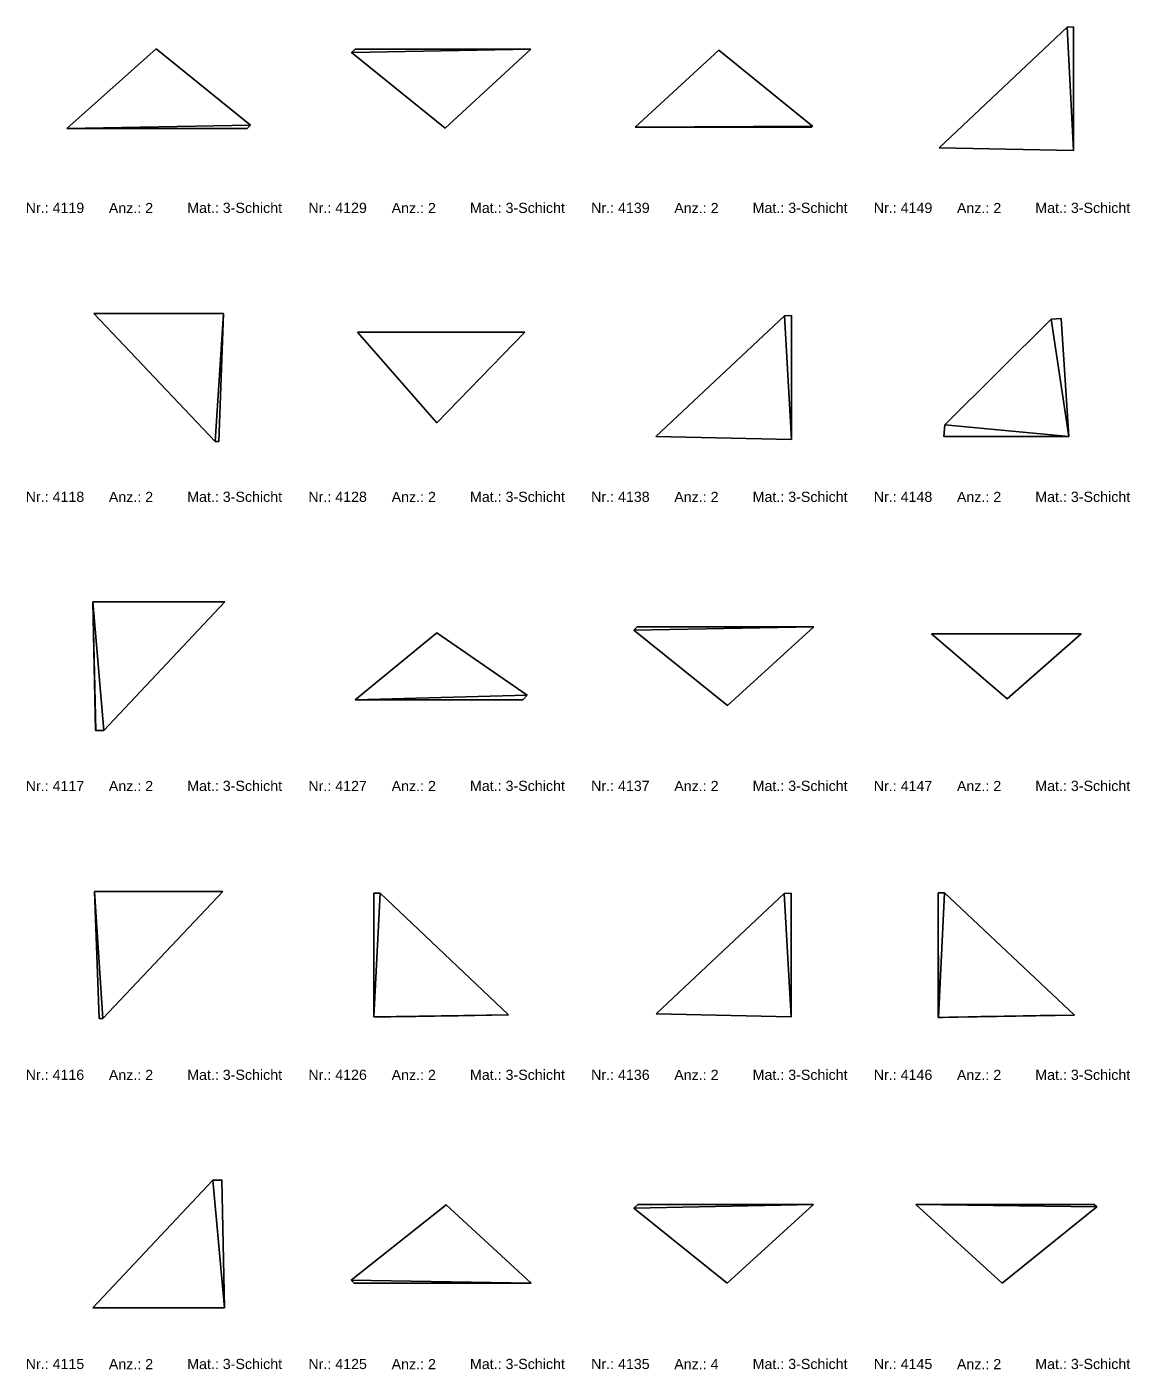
# Model space of a CAD drawing. Header units: millimetres. Extents: x -1099 to 66227, y -20588 to 1633.
# Drawn here: x 23667 to 32453, y -9081 to 1609 of the extents above; entities that cross this region are included whole.
import ezdxf

# ---------------------------------------------------------------- set-up
doc = ezdxf.new("R2010")
doc.units = ezdxf.units.MM
doc.header["$LTSCALE"] = 12.5
doc.layers.add('CURVES', color=1, linetype='Continuous', true_color=0xff0000)
doc.layers.add('TEXT', color=1, linetype='Continuous', true_color=0xff0000)
doc.styles.add('ARIAL_REGULAR', font='arial.ttf')

msp = doc.modelspace()

# ---------------------------------------------------------------- texts
at = {"layer": 'TEXT', "attachment_point": 7, "style": 'ARIAL_REGULAR'}
for s, insert, char_height, width in [('Nr.: 4119', (23658, 126), 81.1, 1080.49), ('Anz.: 2', (24320, 126), 81.1, 853.81), ('Mat.: 3-Schicht', (24944, 126), 81.15, 1665.28), ('Nr.: 4129', (25909, 126), 81.1, 1080.49), ('Anz.: 2', (26572, 126), 81.1, 853.81), ('Mat.: 3-Schicht', (27196, 126), 81.15, 1665.28), ('Nr.: 4139', (28161, 126), 81.1, 1080.49), ('Anz.: 2', (28823, 126), 81.1, 853.81), ('Mat.: 3-Schicht', (29447, 126), 81.15, 1665.28), ('Nr.: 4149', (30412, 126), 81.1, 1080.49), ('Anz.: 2', (31074, 126), 81.1, 853.81), ('Mat.: 3-Schicht', (31698, 126), 81.15, 1665.28), ('Nr.: 4118', (23658, -2175), 81.1, 1080.49), ('Anz.: 2', (24320, -2175), 81.1, 853.81), ('Mat.: 3-Schicht', (24944, -2175), 81.15, 1665.28), ('Nr.: 4128', (25909, -2175), 81.1, 1080.49), ('Anz.: 2', (26572, -2175), 81.1, 853.81), ('Mat.: 3-Schicht', (27196, -2175), 81.15, 1665.28), ('Nr.: 4138', (28161, -2175), 81.1, 1080.49), ('Anz.: 2', (28823, -2175), 81.1, 853.81), ('Mat.: 3-Schicht', (29447, -2175), 81.15, 1665.28), ('Nr.: 4148', (30412, -2175), 81.1, 1080.49), ('Anz.: 2', (31074, -2175), 81.1, 853.81), ('Mat.: 3-Schicht', (31698, -2175), 81.15, 1665.28), ('Nr.: 4117', (23658, -4477), 81.1, 1079.61), ('Anz.: 2', (24320, -4477), 81.1, 853.81), ('Mat.: 3-Schicht', (24944, -4477), 81.15, 1665.28), ('Nr.: 4127', (25909, -4477), 81.1, 1079.61), ('Anz.: 2', (26572, -4477), 81.1, 853.81), ('Mat.: 3-Schicht', (27196, -4477), 81.15, 1665.28), ('Nr.: 4137', (28161, -4477), 81.1, 1079.61), ('Anz.: 2', (28823, -4477), 81.1, 853.81), ('Mat.: 3-Schicht', (29447, -4477), 81.15, 1665.28), ('Nr.: 4147', (30412, -4477), 81.1, 1079.61), ('Anz.: 2', (31074, -4477), 81.1, 853.81), ('Mat.: 3-Schicht', (31698, -4477), 81.15, 1665.28), ('Nr.: 4116', (23658, -6778), 81.1, 1079.61), ('Anz.: 2', (24320, -6778), 81.1, 853.81), ('Mat.: 3-Schicht', (24944, -6778), 81.15, 1665.28), ('Nr.: 4126', (25909, -6778), 81.1, 1079.61), ('Anz.: 2', (26572, -6778), 81.1, 853.81), ('Mat.: 3-Schicht', (27196, -6778), 81.15, 1665.28), ('Nr.: 4136', (28161, -6778), 81.1, 1079.61), ('Anz.: 2', (28823, -6778), 81.1, 853.81), ('Mat.: 3-Schicht', (29447, -6778), 81.15, 1665.28), ('Nr.: 4146', (30412, -6778), 81.1, 1079.61), ('Anz.: 2', (31074, -6778), 81.1, 853.81), ('Mat.: 3-Schicht', (31698, -6778), 81.15, 1665.28), ('Nr.: 4115', (23658, -9081), 81.1, 1081.37), ('Anz.: 2', (24320, -9081), 81.1, 853.81), ('Mat.: 3-Schicht', (24944, -9081), 81.15, 1665.28), ('Nr.: 4125', (25909, -9081), 81.1, 1081.37), ('Anz.: 2', (26572, -9081), 81.1, 853.81), ('Mat.: 3-Schicht', (27196, -9081), 81.15, 1665.28), ('Nr.: 4135', (28161, -9081), 81.1, 1081.37), ('Anz.: 4', (28823, -9081), 81.1, 854.69), ('Mat.: 3-Schicht', (29447, -9081), 81.15, 1665.28), ('Nr.: 4145', (30412, -9081), 81.1, 1081.37), ('Anz.: 2', (31074, -9081), 81.1, 853.81), ('Mat.: 3-Schicht', (31698, -9081), 81.15, 1665.28)]:
    msp.add_mtext(s, dxfattribs=dict(at, insert=insert, char_height=char_height, width=width))

# ---------------------------------------------------------------- meshes
at = {"layer": 'CURVES'}
mesh = msp.add_polyface(dxfattribs=at)
corners = [(32002, 1609), (32002, 1609), (32002, 1609), (32001, 1609), (32001, 1609), (32001, 1609), (32001, 1609, 100), (32001, 1609, 100), (32001, 1609, 100), (32002, 1609, 100), (32002, 1609, 100), (32002, 1609, 100), (31952, 1608), (31952, 1608), (31952, 1608), (31952, 1608, 100), (31952, 1608, 100), (31952, 1608, 100), (30932, 646), (30932, 646), (30932, 646), (30932, 646, 100), (30932, 646, 100), (30932, 646, 100), (32001, 625), (32001, 625), (32001, 625), (32001, 625, 100), (32001, 625, 100), (32001, 625, 100), (32002, 625), (32002, 625), (32002, 625), (32002, 625, 100), (32002, 625, 100), (32002, 625, 100)]
mesh.append_faces([[corners[k] for k in face] for face in [(9, 0, 4, 7), (8, 3, 13, 15), (16, 12, 19, 21), (22, 18, 25, 27), (28, 24, 31, 33), (11, 34, 30, 1), (26, 5, 2, 32), (20, 14, 26, 26), (14, 5, 26, 26), (17, 23, 29, 29), (6, 17, 29, 29), (35, 10, 6, 29)]])
mesh = msp.add_polyface(dxfattribs=at)
corners = [(25449, 826), (25449, 826), (25449, 826), (24697, 1434), (24697, 1434), (24697, 1434), (24697, 1434, 100), (24697, 1434, 100), (24697, 1434, 100), (25449, 826, 100), (25449, 826, 100), (25449, 826, 100), (23985, 800), (23985, 800), (23985, 800), (23985, 800, 100), (23985, 800, 100), (23985, 800, 100), (25422, 800), (25422, 800), (25422, 800), (25422, 800, 100), (25422, 800, 100), (25422, 800, 100)]
mesh.append_faces([[corners[k] for k in face] for face in [(7, 9, 0, 4), (3, 13, 15, 8), (21, 16, 12, 19), (18, 1, 11, 22), (2, 20, 14, 14), (14, 5, 2, 2), (10, 6, 17, 17), (17, 23, 10, 10)]])
mesh = msp.add_polyface(dxfattribs=at)
corners = [(27682, 1431), (27682, 1431), (27682, 1431), (26282, 1431), (26282, 1431), (26282, 1431), (26282, 1431, 100), (26282, 1431, 100), (26282, 1431, 100), (27682, 1431, 100), (27682, 1431, 100), (27682, 1431, 100), (26253, 1404), (26253, 1404), (26253, 1404), (26253, 1404, 100), (26253, 1404, 100), (26253, 1404, 100), (26998, 803), (26998, 803), (26998, 803), (26998, 803, 100), (26998, 803, 100), (26998, 803, 100)]
mesh.append_faces([[corners[k] for k in face] for face in [(9, 0, 4, 7), (15, 8, 3, 13), (16, 12, 19, 21), (18, 1, 11, 22), (2, 20, 14, 14), (14, 5, 2, 2), (10, 6, 17, 17), (17, 23, 10, 10)]])
mesh = msp.add_polyface(dxfattribs=at)
corners = [(29924, 819), (29924, 819), (29924, 819), (29178, 1424), (29178, 1424), (29178, 1424), (29178, 1424, 100), (29178, 1424, 100), (29178, 1424, 100), (29924, 819, 100), (29924, 819, 100), (29924, 819, 100), (28511, 810), (28511, 810), (28511, 810), (28511, 810, 100), (28511, 810, 100), (28511, 810, 100), (29914, 810), (29914, 810), (29914, 810), (29914, 810, 100), (29914, 810, 100), (29914, 810, 100)]
mesh.append_faces([[corners[k] for k in face] for face in [(7, 9, 0, 4), (15, 8, 3, 13), (16, 12, 19, 21), (18, 1, 11, 22), (2, 20, 14, 14), (14, 5, 2, 2), (10, 6, 17, 17), (17, 23, 10, 10)]])
mesh = msp.add_polyface(dxfattribs=at)
corners = [(25234, -673), (25234, -673), (25234, -673), (24201, -673), (24201, -673), (24201, -673), (24201, -673, 100), (24201, -673, 100), (24201, -673, 100), (25234, -673, 100), (25234, -673, 100), (25234, -673, 100), (25168, -1693), (25168, -1693), (25168, -1693), (25168, -1693, 100), (25168, -1693, 100), (25168, -1693, 100), (25196, -1693), (25196, -1693), (25196, -1693), (25196, -1693, 100), (25196, -1693, 100), (25196, -1693, 100)]
mesh.append_faces([[corners[k] for k in face] for face in [(9, 0, 4, 7), (3, 13, 15, 8), (16, 12, 19, 21), (11, 22, 18, 1), (2, 20, 14, 14), (14, 5, 2, 2), (10, 6, 17, 17), (17, 23, 10, 10)]])
mesh = msp.add_polyface(dxfattribs=at)
corners = [(29757, -689), (29757, -689), (29757, -689), (29756, -689), (29756, -689), (29756, -689), (29756, -689, 100), (29756, -689, 100), (29756, -689, 100), (29757, -689, 100), (29757, -689, 100), (29757, -689, 100), (29701, -691), (29701, -691), (29701, -691), (29701, -691, 100), (29701, -691, 100), (29701, -691, 100), (28677, -1654), (28677, -1654), (28677, -1654), (28677, -1654, 100), (28677, -1654, 100), (28677, -1654, 100), (29756, -1676), (29756, -1676), (29756, -1676), (29756, -1676, 100), (29756, -1676, 100), (29756, -1676, 100), (29757, -1676), (29757, -1676), (29757, -1676), (29757, -1676, 100), (29757, -1676, 100), (29757, -1676, 100)]
mesh.append_faces([[corners[k] for k in face] for face in [(9, 0, 4, 7), (15, 8, 3, 13), (16, 12, 19, 21), (22, 18, 25, 27), (28, 24, 31, 33), (11, 34, 30, 1), (5, 32, 26, 26), (20, 14, 26, 26), (32, 5, 2, 2), (14, 5, 26, 26), (17, 23, 29, 29), (6, 17, 29, 29), (10, 6, 35, 35), (29, 35, 6, 6)]])
mesh = msp.add_polyface(dxfattribs=at)
corners = [(31905, -714), (31905, -714), (31905, -714), (31824, -719), (31824, -719), (31824, -719), (31824, -719, 100), (31824, -719, 100), (31824, -719, 100), (31905, -714, 100), (31905, -714, 100), (31905, -714, 100), (30977, -1560), (30977, -1560), (30977, -1560), (30977, -1560, 100), (30977, -1560, 100), (30977, -1560, 100), (30970, -1652), (30970, -1652), (30970, -1652), (30970, -1652, 100), (30970, -1652, 100), (30970, -1652, 100), (31964, -1652), (31964, -1652), (31964, -1652), (31964, -1652, 100), (31964, -1652, 100), (31964, -1652, 100)]
mesh.append_faces([[corners[k] for k in face] for face in [(7, 9, 0, 4), (8, 3, 13, 15), (16, 12, 19, 21), (22, 18, 25, 27), (11, 28, 24, 24), (24, 1, 11, 11), (14, 26, 20, 20), (26, 5, 2, 2), (14, 5, 26, 26), (29, 17, 23, 23), (10, 6, 29, 29), (17, 29, 6, 6)]])
mesh = msp.add_polyface(dxfattribs=at)
corners = [(27634, -821), (27634, -821), (27634, -821), (26300, -821), (26300, -821), (26300, -821), (26300, -821, 100), (26300, -821, 100), (26300, -821, 100), (27634, -821, 100), (27634, -821, 100), (27634, -821, 100), (26933, -1545), (26933, -1545), (26933, -1545), (26933, -1545, 100), (26933, -1545, 100), (26933, -1545, 100)]
mesh.append_faces([[corners[k] for k in face] for face in [(9, 0, 4, 7), (8, 3, 13, 15), (16, 12, 1, 11), (2, 14, 5, 5), (10, 6, 17, 17)]])
mesh = msp.add_polyface(dxfattribs=at)
corners = [(24247, -3995, 50), (24215, -3995, 50), (24215, -3995, 25), (24215, -3995, 50), (24215, -3995, 25), (24215, -3995, 12), (24214, -3995, 25), (24214, -3995, 12), (24214, -3995, 6), (24214, -3995, 12), (24214, -3995, 6), (24247, -3995, 25), (24223, -3995, 50), (24223, -3995, 25), (24264, -3994, 50), (24223, -3995, 12), (24216, -3995, 25), (24215, -3995, 12), (24216, -3995, 12), (24223, -3995, 6), (24217, -3995, 12), (24216, -3995, 6), (24217, -3995, 6), (24247, -3995, 12), (24235, -3995, 25), (24235, -3995, 12), (24264, -3994, 25), (24256, -3994, 50), (24256, -3994, 25), (24247, -3995, 75), (24215, -3995, 75), (24223, -3995, 75), (24223, -3995, 88), (24215, -3995, 88), (24216, -3995, 75), (24216, -3995, 88), (24215, -3995, 75), (24223, -3995, 94), (24216, -3995, 94), (24217, -3995, 88), (24217, -3995, 94), (24247, -3995, 88), (24235, -3995, 75), (24235, -3995, 88), (24264, -3994, 75), (24256, -3994, 75), (24215, -3995, 88), (24214, -3995, 75), (24214, -3995, 88), (24214, -3995, 94), (24214, -3995, 88), (24214, -3995, 94), (25243, -2971), (25243, -2971), (25243, -2971), (24192, -2971), (24192, -2971), (24192, -2971), (24192, -2971, 100), (24192, -2971, 100), (24192, -2971, 100), (25243, -2971, 100), (25243, -2971, 100), (25243, -2971, 100), (24214, -3995), (24214, -3995), (24214, -3995), (24214, -3995, 100), (24214, -3995, 100), (24214, -3995, 100), (24281, -3994), (24281, -3994), (24281, -3994), (24281, -3994, 100), (24281, -3994, 100), (24281, -3994, 100), (24216, -3995), (24216, -3995), (24216, -3995, 100), (24216, -3995, 100)]
mesh.append_faces([[corners[k] for k in face] for face in [(52, 56, 59, 61), (67, 60, 55, 65), (43, 32, 31, 42), (41, 43, 42, 29), (40, 38, 35, 39), (37, 40, 39, 32), (35, 33, 30, 34), (39, 35, 34, 34), (31, 32, 39, 39), (34, 31, 39, 39), (34, 30, 1, 1), (12, 31, 34, 34), (1, 12, 34, 34), (42, 31, 12, 12), (0, 29, 42, 42), (12, 0, 42, 42), (49, 51, 50, 48), (46, 48, 47, 36), (30, 36, 3, 1), (1, 3, 4, 2), (4, 6, 7, 5), (7, 9, 10, 8), (24, 11, 0, 0), (12, 13, 24, 24), (0, 12, 24, 24), (16, 13, 12, 12), (1, 2, 16, 16), (12, 1, 16, 16), (20, 15, 13, 13), (16, 18, 20, 20), (13, 16, 20, 20), (16, 2, 17, 18), (15, 20, 22, 19), (20, 18, 21, 22), (11, 24, 25, 23), (24, 13, 15, 25), (45, 29, 0, 27), (44, 45, 27, 14), (14, 27, 28, 26), (27, 0, 11, 28), (9, 64, 10, 10), (8, 10, 64, 64), (5, 7, 8, 8), (6, 9, 7, 7), (76, 5, 8, 8), (9, 50, 68, 64), (21, 17, 76, 76), (17, 5, 76, 76), (18, 17, 21, 21), (4, 5, 17, 2), (3, 6, 4, 4), (76, 8, 64, 64), (6, 47, 50, 9), (48, 50, 47, 47), (49, 68, 51, 51), (50, 51, 68, 68), (49, 78, 68, 68), (49, 48, 46, 46), (47, 3, 36, 36), (30, 33, 46, 36), (78, 49, 46, 46), (3, 47, 6, 6), (46, 33, 78, 78), (19, 22, 76, 76), (15, 19, 25, 25), (19, 23, 25, 25), (23, 19, 76, 76), (28, 11, 23, 23), (76, 71, 23, 23), (71, 26, 23, 23), (23, 26, 28, 28), (71, 14, 26, 26), (14, 71, 73, 73), (33, 35, 38, 38), (37, 78, 40, 40), (38, 40, 78, 78), (41, 78, 37, 37), (37, 32, 43, 43), (33, 38, 78, 78), (41, 29, 45, 45), (41, 45, 44, 44), (78, 41, 73, 73), (44, 73, 41, 41), (43, 41, 37, 37), (73, 44, 14, 14), (76, 22, 21, 21), (63, 74, 70, 53), (57, 77, 66, 66), (54, 72, 57, 57), (77, 57, 72, 72), (79, 58, 69, 69), (58, 75, 62, 62), (79, 75, 58, 58)]])
mesh = msp.add_polyface(dxfattribs=at)
corners = [(29934, -3169), (29934, -3169), (29934, -3169), (28528, -3169), (28528, -3169), (28528, -3169), (28528, -3169, 100), (28528, -3169, 100), (28528, -3169, 100), (29934, -3169, 100), (29934, -3169, 100), (29934, -3169, 100), (28500, -3196), (28500, -3196), (28500, -3196), (28500, -3196, 100), (28500, -3196, 100), (28500, -3196, 100), (29247, -3796), (29247, -3796), (29247, -3796), (29247, -3796, 100), (29247, -3796, 100), (29247, -3796, 100)]
mesh.append_faces([[corners[k] for k in face] for face in [(9, 0, 4, 7), (8, 3, 13, 15), (16, 12, 19, 21), (22, 18, 1, 11), (2, 20, 14, 14), (14, 5, 2, 2), (10, 6, 17, 17), (17, 23, 10, 10)]])
mesh = msp.add_polyface(dxfattribs=at)
corners = [(27652, -3713), (27652, -3713), (27652, -3713), (26931, -3217), (26931, -3217), (26931, -3217), (26931, -3217, 100), (26931, -3217, 100), (26931, -3217, 100), (27652, -3713, 100), (27652, -3713, 100), (27652, -3713, 100), (26282, -3749), (26282, -3749), (26282, -3749), (26282, -3749, 100), (26282, -3749, 100), (26282, -3749, 100), (27618, -3749), (27618, -3749), (27618, -3749), (27618, -3749, 100), (27618, -3749, 100), (27618, -3749, 100)]
mesh.append_faces([[corners[k] for k in face] for face in [(7, 9, 0, 4), (15, 8, 3, 13), (12, 19, 21, 16), (18, 1, 11, 22), (2, 20, 14, 14), (14, 5, 2, 2), (10, 6, 17, 17), (17, 23, 10, 10)]])
mesh = msp.add_polyface(dxfattribs=at)
corners = [(32062, -3224), (32062, -3224), (32062, -3224), (30872, -3224), (30872, -3224), (30872, -3224), (30872, -3224, 100), (30872, -3224, 100), (30872, -3224, 100), (32062, -3224, 100), (32062, -3224, 100), (32062, -3224, 100), (31474, -3741), (31474, -3741), (31474, -3741), (31474, -3741, 100), (31474, -3741, 100), (31474, -3741, 100)]
mesh.append_faces([[corners[k] for k in face] for face in [(9, 0, 4, 7), (3, 13, 15, 8), (12, 1, 11, 16), (2, 14, 5, 5), (10, 6, 17, 17)]])
mesh = msp.add_polyface(dxfattribs=at)
corners = [(25229, -5276), (25229, -5276), (25229, -5276), (24205, -5276), (24205, -5276), (24205, -5276), (24205, -5276, 100), (24205, -5276, 100), (24205, -5276, 100), (25229, -5276, 100), (25229, -5276, 100), (25229, -5276, 100), (24244, -6289), (24244, -6289), (24244, -6289), (24244, -6289, 100), (24244, -6289, 100), (24244, -6289, 100), (24271, -6289), (24271, -6289), (24271, -6289), (24271, -6289, 100), (24271, -6289, 100), (24271, -6289, 100)]
mesh.append_faces([[corners[k] for k in face] for face in [(9, 0, 4, 7), (8, 3, 13, 15), (16, 12, 19, 21), (22, 18, 1, 11), (5, 20, 14, 14), (20, 5, 2, 2), (23, 6, 17, 17), (6, 23, 10, 10)]])
mesh = msp.add_polyface(dxfattribs=at)
corners = [(26967, -6268, 50), (26431, -6276, 50), (26431, -6276, 25), (26431, -6276, 50), (26431, -6276, 25), (26431, -6276, 12), (26430, -6276, 25), (26430, -6276, 12), (26430, -6276, 6), (26430, -6276, 12), (26430, -6276, 6), (26430, -6276, 3), (26430, -6276, 6), (26430, -6276, 3), (26967, -6268, 25), (26565, -6274, 50), (26565, -6274, 25), (27236, -6264, 50), (26565, -6274, 12), (26431, -6276, 25), (26431, -6276, 12), (26431, -6276, 12), (26565, -6274, 6), (26464, -6276, 12), (26431, -6276, 6), (26464, -6276, 6), (26967, -6268, 12), (26766, -6271, 25), (26766, -6271, 12), (27236, -6264, 25), (27101, -6266, 50), (27101, -6266, 25), (26464, -6276, 3), (26431, -6276, 6), (26431, -6276, 3), (26431, -6276, 3), (26431, -6276, 12), (26431, -6276, 6), (26431, -6276, 6), (26431, -6276, 25), (26431, -6276, 12), (26464, -6276, 2), (26439, -6276, 3), (26431, -6276, 2), (26439, -6276, 2), (26565, -6274, 3), (26515, -6275, 6), (26515, -6275, 3), (26766, -6271, 6), (26665, -6273, 12), (26665, -6273, 6), (26967, -6268, 75), (26431, -6276, 75), (26565, -6274, 75), (26565, -6274, 88), (26431, -6276, 88), (26431, -6276, 75), (26431, -6276, 88), (26431, -6276, 75), (26565, -6274, 94), (26431, -6276, 94), (26464, -6276, 88), (26464, -6276, 94), (26967, -6268, 88), (26766, -6271, 75), (26766, -6271, 88), (27236, -6264, 75), (27101, -6266, 75), (26464, -6276, 97), (26431, -6276, 97), (26431, -6276, 94), (26431, -6276, 97), (26431, -6276, 94), (26431, -6276, 88), (26431, -6276, 94), (26431, -6276, 88), (26431, -6276, 75), (26431, -6276, 88), (26464, -6276, 98), (26431, -6276, 98), (26439, -6276, 97), (26439, -6276, 98), (26565, -6274, 97), (26515, -6275, 94), (26515, -6275, 97), (26766, -6271, 94), (26665, -6273, 88), (26665, -6273, 94), (26430, -6276, 75), (26430, -6276, 88), (26430, -6276, 94), (26430, -6276, 88), (26430, -6276, 94), (26430, -6276, 97), (26430, -6276, 94), (26430, -6276, 97), (26480, -5290), (26480, -5290), (26480, -5290), (26431, -5289), (26431, -5289), (26431, -5289), (26431, -5289, 100), (26431, -5289, 100), (26431, -5289, 100), (26480, -5290, 100), (26480, -5290, 100), (26480, -5290, 100), (26430, -5289), (26430, -5289), (26430, -5289), (26430, -5289, 100), (26430, -5289, 100), (26430, -5289, 100), (26430, -6276), (26430, -6276), (26430, -6276), (26430, -6276, 100), (26430, -6276, 100), (26430, -6276, 100), (27504, -6260), (27504, -6260), (27504, -6260), (27504, -6260, 100), (27504, -6260, 100), (27504, -6260, 100), (26431, -6276), (26431, -6276), (26431, -6276, 100), (26431, -6276, 100)]
mesh.append_faces([[corners[k] for k in face] for face in [(96, 100, 103, 105), (104, 99, 109, 111), (108, 115, 117, 112), (87, 59, 54, 86), (85, 87, 86, 65), (86, 54, 53, 53), (64, 65, 86, 86), (53, 64, 86, 86), (63, 65, 64, 51), (84, 68, 62, 83), (82, 84, 83, 59), (81, 79, 71, 80), (78, 81, 80, 68), (71, 69, 60, 70), (80, 71, 70, 70), (62, 68, 80, 80), (70, 62, 80, 80), (70, 60, 57, 57), (61, 62, 70, 70), (57, 61, 70, 70), (83, 62, 61, 61), (54, 59, 83, 83), (61, 54, 83, 83), (74, 72, 55, 73), (60, 74, 73, 57), (73, 55, 52, 52), (56, 57, 73, 73), (52, 56, 73, 73), (61, 57, 56, 56), (53, 54, 61, 61), (56, 53, 61, 61), (56, 52, 1, 1), (15, 53, 56, 56), (1, 15, 56, 56), (64, 53, 15, 15), (0, 51, 64, 64), (15, 0, 64, 64), (77, 75, 58, 76), (55, 77, 76, 52), (93, 95, 94, 92), (90, 92, 91, 89), (75, 89, 88, 58), (76, 58, 3, 3), (1, 52, 76, 76), (3, 1, 76, 76), (39, 2, 1, 1), (3, 4, 39, 39), (1, 3, 39, 39), (4, 6, 7, 5), (7, 9, 10, 8), (10, 12, 13, 11), (2, 39, 40, 20), (39, 4, 5, 40), (27, 14, 0, 0), (15, 16, 27, 27), (0, 15, 27, 27), (19, 16, 15, 15), (1, 2, 19, 19), (15, 1, 19, 19), (23, 18, 16, 16), (19, 21, 23, 23), (16, 19, 23, 23), (36, 21, 19, 19), (2, 20, 36, 36), (19, 2, 36, 36), (21, 36, 38, 24), (36, 20, 37, 38), (46, 22, 18, 18), (23, 25, 46, 46), (18, 23, 46, 46), (33, 25, 23, 23), (21, 24, 33, 33), (23, 21, 33, 33), (42, 32, 25, 25), (33, 35, 42, 42), (25, 33, 42, 42), (33, 24, 34, 35), (32, 42, 44, 41), (42, 35, 43, 44), (22, 46, 47, 45), (46, 25, 32, 47), (14, 27, 28, 26), (49, 28, 27, 27), (16, 18, 49, 49), (27, 16, 49, 49), (28, 49, 50, 48), (49, 18, 22, 50), (67, 51, 0, 30), (66, 67, 30, 17), (17, 30, 31, 29), (30, 0, 14, 31), (12, 114, 13, 13), (11, 13, 114, 114), (11, 114, 37, 37), (118, 114, 12, 94), (12, 10, 9, 9), (5, 7, 8, 8), (8, 10, 11, 11), (6, 9, 7, 7), (8, 11, 37, 37), (94, 12, 9, 91), (34, 38, 37, 37), (38, 34, 24, 24), (126, 34, 37, 37), (37, 20, 40, 40), (5, 8, 40, 40), (3, 6, 4, 4), (37, 40, 8, 8), (126, 37, 114, 114), (91, 9, 6, 88), (91, 92, 94, 94), (91, 88, 89, 89), (93, 118, 95, 95), (94, 95, 118, 118), (93, 92, 90, 90), (72, 118, 93, 93), (90, 72, 93, 93), (90, 89, 75, 75), (88, 3, 58, 58), (72, 90, 75, 77), (77, 55, 72, 72), (69, 74, 60, 60), (72, 74, 69, 69), (128, 118, 72, 72), (3, 88, 6, 6), (69, 128, 72, 72), (44, 43, 126, 126), (34, 126, 43, 43), (126, 41, 44, 44), (41, 126, 45, 45), (41, 45, 47, 47), (47, 32, 41, 41), (45, 126, 121, 121), (34, 43, 35, 35), (50, 22, 45, 45), (26, 48, 121, 121), (45, 48, 50, 50), (45, 121, 48, 48), (48, 26, 28, 28), (26, 31, 14, 14), (26, 29, 31, 31), (29, 26, 121, 121), (29, 121, 17, 17), (78, 68, 84, 84), (69, 79, 128, 128), (81, 128, 79, 79), (128, 78, 82, 82), (128, 81, 78, 78), (84, 82, 78, 78), (123, 128, 82, 82), (82, 59, 87, 87), (69, 71, 79, 79), (63, 51, 67, 67), (123, 66, 17, 17), (63, 67, 66, 66), (123, 85, 63, 63), (65, 63, 85, 85), (66, 123, 63, 63), (85, 123, 82, 82), (87, 85, 82, 82), (123, 17, 121, 121), (120, 97, 107, 124), (122, 127, 98, 98), (116, 101, 127, 127), (98, 127, 101, 101), (110, 101, 116, 116), (113, 119, 102, 102), (129, 102, 119, 119), (106, 129, 125, 125), (102, 129, 106, 106)]])
mesh = msp.add_polyface(dxfattribs=at)
corners = [(29755, -5291), (29755, -5291), (29755, -5291), (29755, -5291), (29755, -5291), (29755, -5291), (29755, -5291, 100), (29755, -5291, 100), (29755, -5291, 100), (29755, -5291, 100), (29755, -5291, 100), (29755, -5291, 100), (29698, -5293), (29698, -5293), (29698, -5293), (29698, -5293, 100), (29698, -5293, 100), (29698, -5293, 100), (28679, -6252), (28679, -6252), (28679, -6252), (28679, -6252, 100), (28679, -6252, 100), (28679, -6252, 100), (29755, -6274), (29755, -6274), (29755, -6274), (29755, -6274, 100), (29755, -6274, 100), (29755, -6274, 100), (29755, -6274), (29755, -6274), (29755, -6274), (29755, -6274, 100), (29755, -6274, 100), (29755, -6274, 100)]
mesh.append_faces([[corners[k] for k in face] for face in [(9, 0, 4, 7), (8, 3, 13, 15), (16, 12, 19, 21), (22, 18, 25, 27), (28, 24, 31, 33), (30, 1, 11, 34), (2, 32, 26, 5), (20, 14, 26, 26), (14, 5, 26, 26), (17, 23, 29, 29), (6, 17, 29, 29), (35, 10, 6, 29)]])
mesh = msp.add_polyface(dxfattribs=at)
corners = [(31467, -6270, 50), (30925, -6279, 50), (30925, -6279, 25), (30925, -6279, 50), (30925, -6279, 25), (30925, -6279, 12), (30925, -6279, 25), (30925, -6279, 12), (30925, -6279, 6), (30925, -6279, 12), (30925, -6279, 6), (30925, -6279, 3), (30925, -6279, 6), (30925, -6279, 3), (31467, -6270, 25), (31061, -6277, 50), (31061, -6277, 25), (31738, -6265, 50), (31061, -6277, 12), (30926, -6279, 25), (30925, -6279, 12), (30926, -6279, 12), (31061, -6277, 6), (30959, -6279, 12), (30926, -6279, 6), (30959, -6279, 6), (31467, -6270, 12), (31264, -6273, 25), (31264, -6273, 12), (31738, -6265, 25), (31603, -6268, 50), (31603, -6268, 25), (30959, -6279, 3), (30926, -6279, 6), (30926, -6279, 3), (30926, -6279, 3), (30926, -6279, 12), (30925, -6279, 6), (30926, -6279, 6), (30925, -6279, 25), (30925, -6279, 12), (30959, -6279, 2), (30934, -6279, 3), (30926, -6279, 2), (30934, -6279, 2), (31061, -6277, 3), (31010, -6278, 6), (31010, -6278, 3), (31264, -6273, 6), (31162, -6275, 12), (31162, -6275, 6), (31467, -6270, 75), (30925, -6279, 75), (31061, -6277, 75), (31061, -6277, 88), (30925, -6279, 88), (30926, -6279, 75), (30926, -6279, 88), (30925, -6279, 75), (31061, -6277, 94), (30926, -6279, 94), (30959, -6279, 88), (30959, -6279, 94), (31467, -6270, 88), (31264, -6273, 75), (31264, -6273, 88), (31738, -6265, 75), (31603, -6268, 75), (30959, -6279, 97), (30926, -6279, 97), (30926, -6279, 94), (30926, -6279, 97), (30925, -6279, 94), (30926, -6279, 88), (30926, -6279, 94), (30925, -6279, 88), (30925, -6279, 75), (30925, -6279, 88), (30959, -6279, 98), (30926, -6279, 98), (30934, -6279, 97), (30934, -6279, 98), (31061, -6277, 97), (31010, -6278, 94), (31010, -6278, 97), (31264, -6273, 94), (31162, -6275, 88), (31162, -6275, 94), (30925, -6279, 75), (30925, -6279, 88), (30925, -6279, 94), (30925, -6279, 88), (30925, -6279, 94), (30925, -6279, 97), (30925, -6279, 94), (30925, -6279, 97), (30975, -5288), (30975, -5288), (30975, -5288), (30925, -5286), (30925, -5286), (30925, -5286), (30925, -5286, 100), (30925, -5286, 100), (30925, -5286, 100), (30975, -5288, 100), (30975, -5288, 100), (30975, -5288, 100), (30925, -5286), (30925, -5286), (30925, -5286), (30925, -5286, 100), (30925, -5286, 100), (30925, -5286, 100), (30925, -6279), (30925, -6279), (30925, -6279), (30925, -6279, 100), (30925, -6279, 100), (30925, -6279, 100), (32009, -6261), (32009, -6261), (32009, -6261), (32009, -6261, 100), (32009, -6261, 100), (32009, -6261, 100), (30926, -6279), (30926, -6279), (30926, -6279, 100), (30926, -6279, 100)]
mesh.append_faces([[corners[k] for k in face] for face in [(96, 100, 103, 105), (104, 99, 109, 111), (112, 108, 115, 117), (87, 59, 54, 86), (85, 87, 86, 65), (86, 54, 53, 53), (64, 65, 86, 86), (53, 64, 86, 86), (63, 65, 64, 51), (84, 68, 62, 83), (82, 84, 83, 59), (81, 79, 71, 80), (78, 81, 80, 68), (71, 69, 60, 70), (80, 71, 70, 70), (62, 68, 80, 80), (70, 62, 80, 80), (70, 60, 57, 57), (61, 62, 70, 70), (57, 61, 70, 70), (83, 62, 61, 61), (54, 59, 83, 83), (61, 54, 83, 83), (74, 72, 55, 73), (60, 74, 73, 57), (73, 55, 52, 52), (56, 57, 73, 73), (52, 56, 73, 73), (61, 57, 56, 56), (53, 54, 61, 61), (56, 53, 61, 61), (56, 52, 1, 1), (15, 53, 56, 56), (1, 15, 56, 56), (64, 53, 15, 15), (0, 51, 64, 64), (15, 0, 64, 64), (77, 75, 58, 76), (55, 77, 76, 52), (93, 95, 94, 92), (90, 92, 91, 89), (75, 89, 88, 58), (76, 58, 3, 3), (1, 52, 76, 76), (3, 1, 76, 76), (39, 2, 1, 1), (3, 4, 39, 39), (1, 3, 39, 39), (4, 6, 7, 5), (7, 9, 10, 8), (10, 12, 13, 11), (2, 39, 40, 20), (39, 4, 5, 40), (27, 14, 0, 0), (15, 16, 27, 27), (0, 15, 27, 27), (19, 16, 15, 15), (1, 2, 19, 19), (15, 1, 19, 19), (23, 18, 16, 16), (19, 21, 23, 23), (16, 19, 23, 23), (36, 21, 19, 19), (2, 20, 36, 36), (19, 2, 36, 36), (21, 36, 38, 24), (36, 20, 37, 38), (46, 22, 18, 18), (23, 25, 46, 46), (18, 23, 46, 46), (33, 25, 23, 23), (21, 24, 33, 33), (23, 21, 33, 33), (42, 32, 25, 25), (33, 35, 42, 42), (25, 33, 42, 42), (33, 24, 34, 35), (32, 42, 44, 41), (42, 35, 43, 44), (22, 46, 47, 45), (46, 25, 32, 47), (14, 27, 28, 26), (49, 28, 27, 27), (16, 18, 49, 49), (27, 16, 49, 49), (28, 49, 50, 48), (49, 18, 22, 50), (67, 51, 0, 30), (66, 67, 30, 17), (17, 30, 31, 29), (30, 0, 14, 31), (12, 114, 13, 13), (11, 13, 114, 114), (11, 114, 37, 37), (12, 94, 118, 114), (12, 10, 9, 9), (5, 7, 8, 8), (8, 10, 11, 11), (6, 9, 7, 7), (8, 11, 37, 37), (9, 91, 94, 12), (34, 38, 37, 37), (38, 34, 24, 24), (126, 34, 37, 37), (37, 20, 40, 40), (40, 5, 37, 37), (3, 6, 4, 4), (8, 37, 5, 5), (126, 37, 114, 114), (6, 88, 91, 9), (91, 92, 94, 94), (91, 88, 89, 89), (93, 118, 95, 95), (94, 95, 118, 118), (93, 92, 90, 90), (72, 118, 93, 93), (90, 72, 93, 93), (90, 89, 75, 75), (88, 3, 58, 58), (72, 75, 77, 77), (77, 55, 72, 72), (69, 74, 60, 60), (72, 74, 69, 69), (128, 118, 72, 72), (90, 75, 72, 72), (3, 88, 6, 6), (69, 128, 72, 72), (44, 43, 126, 126), (34, 126, 43, 43), (126, 41, 44, 44), (41, 126, 45, 45), (41, 45, 47, 47), (47, 32, 41, 41), (45, 126, 121, 121), (34, 43, 35, 35), (50, 22, 45, 45), (26, 48, 121, 121), (45, 48, 50, 50), (45, 121, 48, 48), (48, 26, 28, 28), (26, 31, 14, 14), (26, 29, 31, 31), (29, 26, 121, 121), (29, 121, 17, 17), (78, 68, 84, 84), (69, 79, 128, 128), (81, 128, 79, 79), (128, 78, 82, 82), (128, 81, 78, 78), (84, 82, 78, 78), (123, 128, 82, 82), (82, 59, 87, 87), (69, 71, 79, 79), (63, 51, 67, 67), (123, 66, 17, 17), (63, 67, 66, 66), (123, 85, 63, 63), (65, 63, 85, 85), (66, 123, 63, 63), (85, 123, 82, 82), (87, 85, 82, 82), (123, 17, 121, 121), (120, 97, 107, 124), (122, 127, 98, 98), (116, 101, 127, 127), (98, 127, 101, 101), (110, 101, 116, 116), (113, 119, 102, 102), (129, 102, 119, 119), (106, 129, 125, 125), (102, 129, 106, 106)]])
mesh = msp.add_polyface(dxfattribs=at)
corners = [(25184, -7575, 50), (25219, -7574, 50), (25219, -7574, 25), (25220, -7574, 50), (25220, -7574, 25), (25220, -7574, 12), (25221, -7574, 25), (25221, -7574, 12), (25221, -7574, 6), (25221, -7574, 12), (25221, -7574, 6), (25184, -7575, 25), (25211, -7575, 50), (25211, -7575, 25), (25166, -7575, 50), (25211, -7575, 12), (25219, -7574, 25), (25219, -7574, 12), (25219, -7574, 12), (25211, -7575, 6), (25217, -7574, 12), (25219, -7574, 6), (25217, -7574, 6), (25184, -7575, 12), (25198, -7575, 25), (25198, -7575, 12), (25166, -7575, 25), (25175, -7575, 50), (25175, -7575, 25), (25184, -7575, 75), (25219, -7574, 75), (25211, -7575, 75), (25211, -7575, 88), (25219, -7574, 88), (25219, -7574, 75), (25219, -7574, 88), (25220, -7574, 75), (25211, -7575, 94), (25219, -7574, 94), (25217, -7574, 88), (25217, -7574, 94), (25184, -7575, 88), (25198, -7575, 75), (25198, -7575, 88), (25166, -7575, 75), (25175, -7575, 75), (25220, -7574, 88), (25221, -7574, 75), (25221, -7574, 88), (25221, -7574, 94), (25221, -7574, 88), (25221, -7574, 94), (25221, -7574), (25221, -7574), (25221, -7574), (25221, -7574, 100), (25221, -7574, 100), (25221, -7574, 100), (25147, -7575), (25147, -7575), (25147, -7575), (25147, -7575, 100), (25147, -7575, 100), (25147, -7575, 100), (25219, -7574), (25219, -7574), (25219, -7574, 100), (25219, -7574, 100), (24192, -8591), (24192, -8591), (24192, -8591), (24192, -8591, 100), (24192, -8591, 100), (24192, -8591, 100), (25242, -8591), (25242, -8591), (25242, -8591), (25242, -8591, 100), (25242, -8591, 100), (25242, -8591, 100)]
mesh.append_faces([[corners[k] for k in face] for face in [(43, 32, 31, 42), (41, 43, 42, 29), (40, 38, 35, 39), (37, 40, 39, 32), (35, 33, 30, 34), (39, 35, 34, 34), (31, 32, 39, 39), (34, 31, 39, 39), (34, 30, 1, 1), (12, 31, 34, 34), (1, 12, 34, 34), (42, 31, 12, 12), (0, 29, 42, 42), (12, 0, 42, 42), (49, 51, 50, 48), (46, 48, 47, 36), (30, 36, 3, 1), (1, 3, 4, 2), (4, 6, 7, 5), (7, 9, 10, 8), (24, 11, 0, 0), (12, 13, 24, 24), (0, 12, 24, 24), (16, 13, 12, 12), (1, 2, 16, 16), (12, 1, 16, 16), (20, 15, 13, 13), (16, 18, 20, 20), (13, 16, 20, 20), (16, 2, 17, 18), (15, 20, 22, 19), (20, 18, 21, 22), (11, 24, 25, 23), (24, 13, 15, 25), (45, 29, 0, 27), (44, 45, 27, 14), (14, 27, 28, 26), (27, 0, 11, 28), (9, 53, 10, 10), (8, 10, 53, 53), (5, 7, 8, 8), (6, 9, 7, 7), (8, 64, 5, 5), (9, 50, 55, 53), (17, 5, 64, 64), (64, 21, 17, 17), (18, 17, 21, 21), (4, 5, 17, 2), (3, 6, 4, 4), (64, 8, 53, 53), (6, 47, 50, 9), (48, 50, 47, 47), (49, 55, 51, 51), (50, 51, 55, 55), (49, 66, 55, 55), (49, 48, 46, 46), (47, 3, 36, 36), (30, 33, 46, 36), (66, 49, 46, 46), (3, 47, 6, 6), (46, 33, 66, 66), (19, 22, 64, 64), (15, 19, 25, 25), (19, 23, 25, 25), (23, 19, 64, 64), (28, 11, 23, 23), (64, 58, 23, 23), (58, 26, 23, 23), (23, 26, 28, 28), (58, 14, 26, 26), (14, 58, 62, 62), (33, 35, 38, 38), (37, 66, 40, 40), (38, 40, 66, 66), (41, 66, 37, 37), (37, 32, 43, 43), (33, 38, 66, 66), (41, 29, 45, 45), (41, 45, 44, 44), (66, 41, 62, 62), (44, 62, 41, 41), (43, 41, 37, 37), (62, 44, 14, 14), (64, 22, 21, 21), (63, 60, 69, 71), (72, 68, 75, 77), (57, 78, 74, 54), (59, 76, 70, 70), (76, 65, 52, 52), (59, 65, 76, 76), (79, 61, 73, 73), (56, 67, 79, 79), (61, 79, 67, 67)]])
mesh = msp.add_polyface(dxfattribs=at)
corners = [(27006, -7771), (27006, -7771), (27006, -7771), (26251, -8373), (26251, -8373), (26251, -8373), (26251, -8373, 100), (26251, -8373, 100), (26251, -8373, 100), (27006, -7771, 100), (27006, -7771, 100), (27006, -7771, 100), (26273, -8395), (26273, -8395), (26273, -8395), (26273, -8395, 100), (26273, -8395, 100), (26273, -8395, 100), (27684, -8395), (27684, -8395), (27684, -8395), (27684, -8395, 100), (27684, -8395, 100), (27684, -8395, 100)]
mesh.append_faces([[corners[k] for k in face] for face in [(9, 0, 4, 7), (3, 13, 15, 8), (16, 12, 19, 21), (18, 1, 11, 22), (5, 20, 14, 14), (20, 5, 2, 2), (23, 6, 17, 17), (6, 23, 10, 10)]])
mesh = msp.add_polyface(dxfattribs=at)
corners = [(29933, -7768), (29933, -7768), (29933, -7768), (28532, -7768), (28532, -7768), (28532, -7768), (28532, -7768, 100), (28532, -7768, 100), (28532, -7768, 100), (29933, -7768, 100), (29933, -7768, 100), (29933, -7768, 100), (28502, -7798), (28502, -7798), (28502, -7798), (28502, -7798, 100), (28502, -7798, 100), (28502, -7798, 100), (29244, -8397), (29244, -8397), (29244, -8397), (29244, -8397, 100), (29244, -8397, 100), (29244, -8397, 100)]
mesh.append_faces([[corners[k] for k in face] for face in [(9, 0, 4, 7), (8, 3, 13, 15), (16, 12, 19, 21), (22, 18, 1, 11), (2, 20, 14, 14), (14, 5, 2, 2), (10, 6, 17, 17), (17, 23, 10, 10)]])
mesh = msp.add_polyface(dxfattribs=at)
corners = [(32167, -7769), (32167, -7769), (32167, -7769), (30746, -7769), (30746, -7769), (30746, -7769), (30746, -7769, 100), (30746, -7769, 100), (30746, -7769, 100), (32167, -7769, 100), (32167, -7769, 100), (32167, -7769, 100), (31433, -8396), (31433, -8396), (31433, -8396), (31433, -8396, 100), (31433, -8396, 100), (31433, -8396, 100), (32188, -7789), (32188, -7789), (32188, -7789), (32188, -7789, 100), (32188, -7789, 100), (32188, -7789, 100)]
mesh.append_faces([[corners[k] for k in face] for face in [(9, 0, 4, 7), (13, 8, 3, 3), (8, 13, 15, 15), (16, 12, 19, 21), (11, 22, 18, 18), (18, 1, 11, 11), (5, 20, 14, 14), (20, 5, 2, 2), (23, 6, 17, 17), (6, 23, 10, 10)]])

doc.saveas('drawing.dxf')
